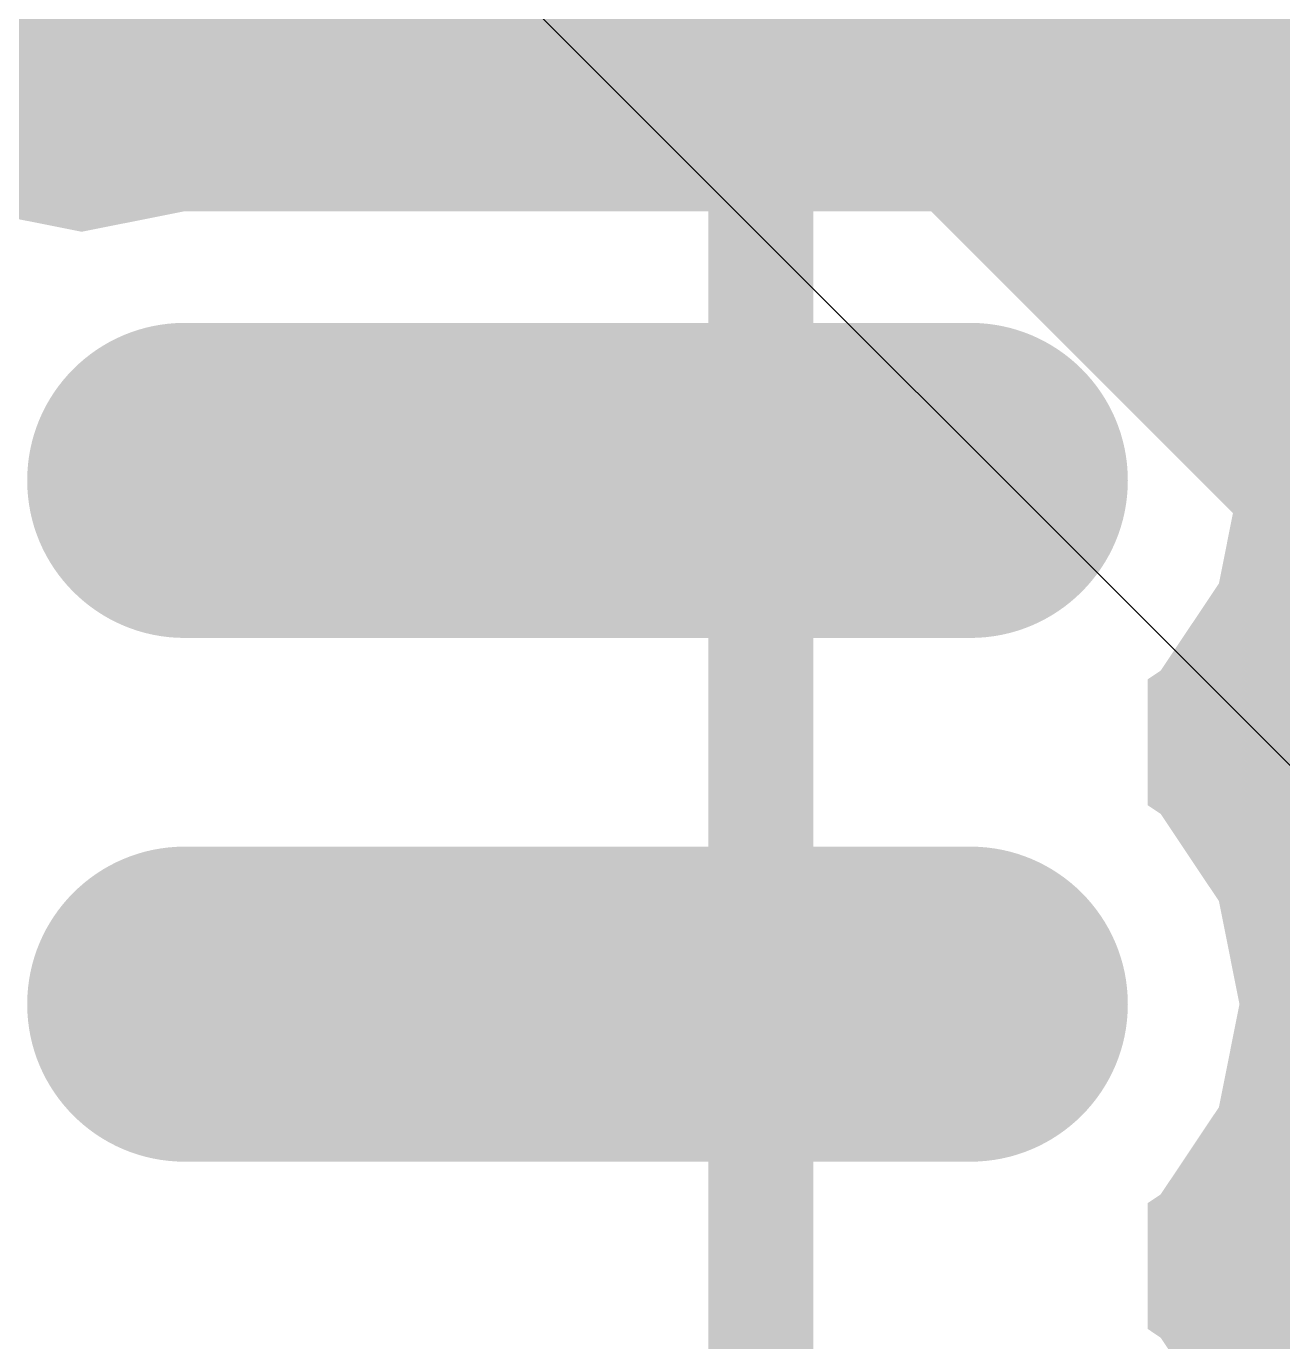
# Model space of a CAD drawing. Header units: inches. Extents: x 0.91 to 3.83, y 2.65 to 3.83.
# Drawn here: x 2.14503 to 2.19225, y 3.14479 to 3.19423 of the extents above; entities that cross this region are included whole.
import ezdxf

# ---------------------------------------------------------------- set-up
doc = ezdxf.new("R2010")
doc.units = ezdxf.units.IN
doc.header["$MEASUREMENT"] = 0
for name, color, linetype in [('Bottom Courtyard', 56, 'Continuous'), ('Bottom Layer', 5, 'Continuous'), ('Top Layer', 1, 'Continuous'), ('Top Overlay', 2, 'Continuous'), ('Top Paste', 8, 'Continuous'), ('Top Solder', 216, 'Continuous')]:
    doc.layers.add(name, color=color, linetype=linetype)

# ---------------------------------------------------------------- blocks, each defined once
blk = doc.blocks.new('QFN50P500X500X80_HS_29N_CP2102N_54')
at = {"layer": 'Top Layer'}
h = blk.add_hatch(color=1, dxfattribs=at)
edge = h.paths.add_edge_path()
edge.add_arc((0.106299, 0.059055), 0.004921, 270, 450)
edge.add_line((0.106299, 0.063976), (0.076772, 0.063976))
edge.add_arc((0.076772, 0.059055), 0.004921, 90, 270)
edge.add_line((0.076772, 0.054134), (0.106299, 0.054134))
h = blk.add_hatch(color=1, dxfattribs=at)
edge = h.paths.add_edge_path()
edge.add_arc((0.106299, 0.03937), 0.004921, 270, 450)
edge.add_line((0.106299, 0.044291), (0.076772, 0.044291))
edge.add_arc((0.076772, 0.03937), 0.004921, 90, 270)
edge.add_line((0.076772, 0.034449), (0.106299, 0.034449))
at = {"layer": 'Top Paste'}
h = blk.add_hatch(color=8, dxfattribs=at)
edge = h.paths.add_edge_path()
edge.add_arc((0.106299, 0.059055), 0.004921, 270, 450)
edge.add_line((0.106299, 0.063976), (0.076772, 0.063976))
edge.add_arc((0.076772, 0.059055), 0.004921, 90, 270)
edge.add_line((0.076772, 0.054134), (0.106299, 0.054134))
h = blk.add_hatch(color=8, dxfattribs=at)
edge = h.paths.add_edge_path()
edge.add_arc((0.106299, 0.03937), 0.004921, 270, 450)
edge.add_line((0.106299, 0.044291), (0.076772, 0.044291))
edge.add_arc((0.076772, 0.03937), 0.004921, 90, 270)
edge.add_line((0.076772, 0.034449), (0.106299, 0.034449))
at = {"layer": 'Top Solder'}
h = blk.add_hatch(color=216, dxfattribs=at)
edge = h.paths.add_edge_path()
edge.add_arc((0.106299, 0.059055), 0.005921, 270, 450)
edge.add_line((0.106299, 0.064976), (0.076772, 0.064976))
edge.add_arc((0.076772, 0.059055), 0.005921, 90, 270)
edge.add_line((0.076772, 0.053134), (0.106299, 0.053134))
h = blk.add_hatch(color=216, dxfattribs=at)
edge = h.paths.add_edge_path()
edge.add_arc((0.106299, 0.03937), 0.005921, 270, 450)
edge.add_line((0.106299, 0.045291), (0.076772, 0.045291))
edge.add_arc((0.076772, 0.03937), 0.005921, 90, 270)
edge.add_line((0.076772, 0.033449), (0.106299, 0.033449))
at = {"layer": 'Bottom Courtyard'}
blk.add_lwpolyline([(0.098425, -0.098425, 0.003937, 0.003937, 0), (0.098425, 0.098425, 0.003937, 0.003937, 0)], format="xyseb", dxfattribs=at)
at = {"layer": 'Top Overlay'}
blk.add_lwpolyline([(0.104331, 0.079724, 0.007874, 0.007874, 0), (0.104331, 0.104331, 0.007874, 0.007874, 0)], format="xyseb", dxfattribs=at)
blk.add_lwpolyline([(0.102362, 0.079724, 0.003937, 0.003937, 1), (0.106299, 0.079724, 0.003937, 0.003937, 1)], format="xyseb", close=True, dxfattribs=at)

msp = doc.modelspace()

# ---------------------------------------------------------------- hatches: boundary and pattern name
at = {"layer": 'Top Layer'}
msp.add_hatch(color=1, dxfattribs=at).paths.add_polyline_path([(2.268013, 3.296568), (2.268013, 3.261193), (2.268789, 3.257291), (2.270999, 3.253983), (2.311221, 3.213761), (2.311221, 3.195945), (2.272953, 3.195945), (2.272953, 3.15067), (2.272757, 3.149685), (2.272757, 3.132298), (2.272661, 3.132075), (2.272541, 3.122075), (2.272554, 3.122042), (2.272541, 3.12201), (2.272555, 3.121975), (2.24936, 3.098779), (2.249085, 3.098779), (2.248603, 3.098993), (2.246844, 3.099039), (2.245496, 3.099156), (2.244439, 3.09933), (2.243702, 3.099526), (2.243583, 3.099575), (2.243583, 3.105394), (2.206024, 3.105394), (2.206024, 3.092889), (2.202087, 3.091258), (2.193334, 3.100011), (2.191883, 3.100981), (2.188429, 3.104435), (2.187665, 3.105578), (2.187183, 3.1059), (2.187183, 3.110635), (2.187665, 3.110958), (2.189858, 3.114239), (2.190628, 3.11811), (2.189858, 3.121981), (2.187665, 3.125263), (2.187183, 3.125585), (2.187183, 3.13032), (2.187665, 3.130643), (2.189858, 3.133924), (2.190628, 3.137795), (2.189858, 3.141666), (2.187665, 3.144948), (2.187183, 3.14527), (2.187183, 3.150005), (2.187665, 3.150328), (2.189858, 3.153609), (2.190628, 3.15748), (2.189858, 3.161351), (2.187665, 3.164633), (2.187183, 3.164955), (2.187183, 3.169691), (2.187665, 3.170013), (2.189858, 3.173294), (2.190628, 3.177166), (2.189858, 3.181037), (2.187665, 3.184318), (2.184383, 3.186511), (2.180512, 3.187281), (2.150984, 3.187281), (2.147113, 3.186511), (2.144508, 3.187029), (2.143957, 3.187854), (2.143132, 3.188406), (2.142613, 3.191011), (2.143383, 3.194882), (2.143383, 3.22441), (2.142613, 3.228281), (2.140421, 3.231562), (2.139752, 3.232009), (2.139225, 3.237049), (2.146581, 3.244405), (2.150174, 3.244405), (2.150641, 3.244193), (2.151765, 3.244153), (2.152635, 3.244058), (2.153451, 3.243905), (2.154215, 3.243696), (2.154941, 3.243432), (2.155632, 3.243112), (2.156302, 3.242731), (2.156956, 3.242284), (2.157598, 3.241764), (2.158378, 3.241026), (2.158557, 3.240957), (2.164612, 3.236911), (2.171939, 3.235454), (2.179267, 3.236911), (2.185479, 3.241062), (2.189629, 3.247274), (2.191087, 3.254601), (2.189629, 3.261929), (2.185479, 3.26814), (2.179267, 3.272291), (2.171939, 3.273749), (2.164612, 3.272291), (2.158557, 3.268245), (2.158378, 3.268177), (2.157598, 3.267438), (2.156955, 3.266918), (2.156302, 3.266471), (2.155632, 3.26609), (2.15494, 3.26577), (2.154215, 3.265506), (2.153451, 3.265298), (2.152635, 3.265144), (2.151765, 3.265049), (2.150641, 3.26501), (2.150174, 3.264797), (2.142358, 3.264797), (2.138456, 3.264021), (2.135148, 3.261811), (2.111137, 3.2378), (2.108927, 3.234492), (2.107911, 3.234461), (2.104094, 3.237951), (2.104094, 3.246481), (2.105342, 3.247514), (2.105939, 3.247941), (2.106465, 3.248273), (2.106849, 3.248479), (2.107061, 3.248569), (2.107291, 3.248602), (2.107406, 3.248671), (2.107432, 3.248679), (2.107469, 3.248708), (2.107542, 3.248752), (2.107831, 3.248709), (2.108351, 3.249096), (2.11301, 3.250022), (2.119222, 3.254173), (2.123372, 3.260385), (2.124793, 3.267526), (2.124871, 3.267702), (2.1249, 3.268776), (2.124987, 3.269598), (2.125133, 3.270377), (2.125337, 3.271119), (2.1256, 3.271835), (2.125926, 3.272534), (2.126319, 3.273222), (2.126787, 3.273907), (2.127337, 3.274591), (2.128103, 3.275413), (2.128282, 3.275893), (2.130973, 3.278584), (2.190627, 3.278584), (2.208433, 3.260777), (2.208433, 3.260453), (2.208218, 3.259951), (2.208195, 3.258185), (2.208016, 3.255308), (2.207975, 3.255), (2.206024, 3.255), (2.206024, 3.250608), (2.205732, 3.249917), (2.20596, 3.249355), (2.205849, 3.248759), (2.206024, 3.248505), (2.206024, 3.221378), (2.213811, 3.221378), (2.213859, 3.221259), (2.214056, 3.220521), (2.21423, 3.219464), (2.214347, 3.218116), (2.214393, 3.216357), (2.214607, 3.215876), (2.214607, 3.201448), (2.214393, 3.200967), (2.214348, 3.199235), (2.21423, 3.197908), (2.214058, 3.196875), (2.213866, 3.19616), (2.213784, 3.195962), (2.213754, 3.195945), (2.204055, 3.195945), (2.204055, 3.12689), (2.24752, 3.12689), (2.24752, 3.195945), (2.235853, 3.195945), (2.235822, 3.195962), (2.235741, 3.19616), (2.235548, 3.196875), (2.235376, 3.197908), (2.235259, 3.199235), (2.235213, 3.200967), (2.234999, 3.201448), (2.234999, 3.215876), (2.235213, 3.216357), (2.235259, 3.218116), (2.235377, 3.219465), (2.235551, 3.220521), (2.235747, 3.221258), (2.235795, 3.221378), (2.243583, 3.221378), (2.243583, 3.255), (2.229628, 3.255), (2.229572, 3.255138), (2.229376, 3.255874), (2.229203, 3.256925), (2.229085, 3.258269), (2.229039, 3.260021), (2.228825, 3.260503), (2.228825, 3.265), (2.228049, 3.268902), (2.225839, 3.27221), (2.205649, 3.292399), (2.207435, 3.296181), (2.243583, 3.296181), (2.243583, 3.315854), (2.24722, 3.317361)])

# ---------------------------------------------------------------- linework, layer by layer
at = {"layer": 'Bottom Layer'}
msp.add_line((2.113863, 3.245112), (2.265633, 3.093342), dxfattribs=at)
msp.add_lwpolyline([(2.105682, 3.267712, 0.01, 0.01, 0), (2.272843, 3.100551, 0.01, 0.01, 0)], format="xyseb", dxfattribs=at)

# ---------------------------------------------------------------- block references
msp.add_blockref('QFN50P500X500X80_HS_29N_CP2102N_54', (2.074213, 3.11811))

doc.saveas('drawing.dxf')
